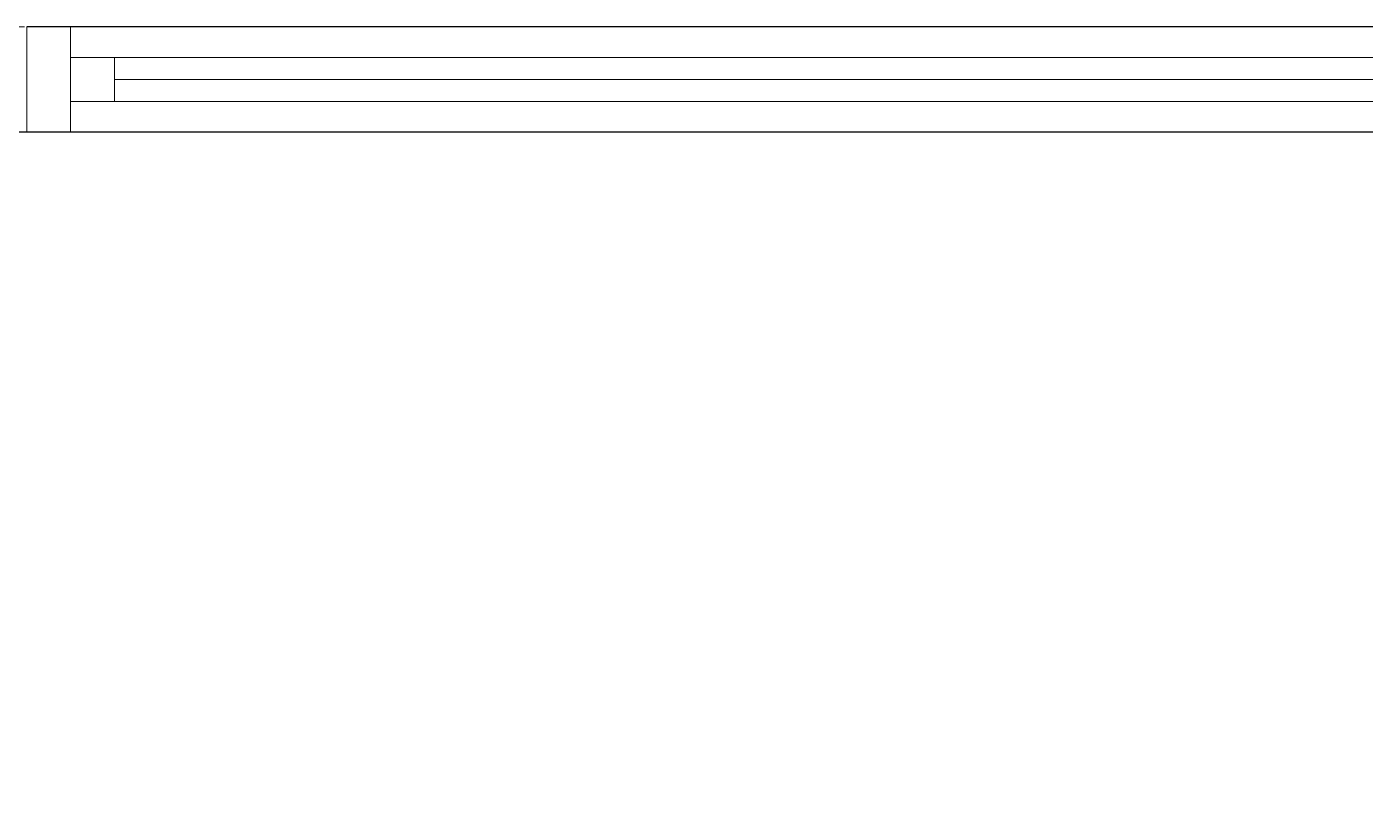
# Model space of a CAD drawing. Header units: millimetres. Extents: x -231292 to 573618, y -153144 to 564035.
# Drawn here: x 9283 to 10809, y -81020 to -80145 of the extents above; entities that cross this region are included whole.
import ezdxf

# ---------------------------------------------------------------- set-up
doc = ezdxf.new("R2010")
doc.units = ezdxf.units.MM
doc.linetypes.add('CENTER2', pattern=[28.575, 19.05, -3.175, 3.175, -3.175])
doc.layers.get('0').update_dxf_attribs({"color": 250})
for name, color, linetype, lineweight in [('АР_Окна', 250, 'Continuous', 5), ('РД_Оси_100', 250, 'Continuous', 0), ('РД_проем_инж перемыч_фахверк', 250, 'Continuous', 18)]:
    doc.layers.add(name, color=color, linetype=linetype, lineweight=lineweight)
doc.layers.add('РД_Витраж_вн', color=250, linetype='Continuous')
doc.layers.add('РД_Проем', color=250, linetype='Continuous', lineweight=0, plot=False)

# ---------------------------------------------------------------- blocks, each defined once
blk = doc.blocks.new('оси_рен')
at = {"layer": 'РД_Оси_100', "color": 251, "linetype": 'CENTER2', "true_color": 0x636466}
blk.add_line((1241712.916, 204613.25), (1189697.958, 204613.25), dxfattribs=at)

msp = doc.modelspace()

# ---------------------------------------------------------------- linework, layer by layer
at = {"lineweight": -3}
msp.add_lwpolyline([(21283.458, -80265.283), (8983.458, -80265.283), (8983.458, -98050.283), (21283.458, -98050.283)], close=True, dxfattribs=at)
at = {"layer": 'АР_Окна', "color": 18, "linetype": 'Continuous', "lineweight": 5, "true_color": 0x000000}
for p, q in [((14983.458, -80145.283), (9283.458, -80145.283)), ((9383.458, -80230.283), (9383.458, -80180.283)), ((14883.458, -80205.283), (9383.458, -80205.283)), ((14983.458, -80265.283), (9283.458, -80265.283))]:
    msp.add_line(p, q, dxfattribs=at)
for points in [[(9333.458, -80145.283), (9283.458, -80145.283), (9283.458, -80265.283), (9333.458, -80265.283)], [(14933.458, -80230.283), (14933.458, -80180.283), (9333.458, -80180.283), (9333.458, -80230.283)]]:
    msp.add_lwpolyline(points, close=True, dxfattribs=at)
at = {"layer": 'РД_Витраж_вн', "color": 18, "linetype": 'Continuous', "lineweight": 25, "true_color": 0x000000}
for p, q in [((14983.458, -80145.283), (9283.458, -80145.283)), ((14983.458, -80265.283), (9283.458, -80265.283))]:
    msp.add_line(p, q, dxfattribs=at)
at = {"layer": 'РД_Проем', "color": 18, "linetype": 'Continuous', "lineweight": 0, "true_color": 0x000000}
for p, q in [((14983.458, -80145.283), (9283.458, -80145.283)), ((14983.458, -80265.283), (9283.458, -80265.283))]:
    msp.add_line(p, q, dxfattribs=at)
at = {"layer": 'РД_проем_инж перемыч_фахверк', "color": 18, "linetype": 'Continuous', "lineweight": 18, "true_color": 0x000000}
for p, q in [((9283.458, -80145.283), (14983.458, -80145.283)), ((9283.458, -80265.283), (14983.458, -80265.283))]:
    msp.add_line(p, q, dxfattribs=at)

# ---------------------------------------------------------------- block references
at = {"rotation": 359.999868838025}
msp.add_blockref('оси_рен', (-1186769.82, -284755.728), dxfattribs=at)

doc.saveas('drawing.dxf')
